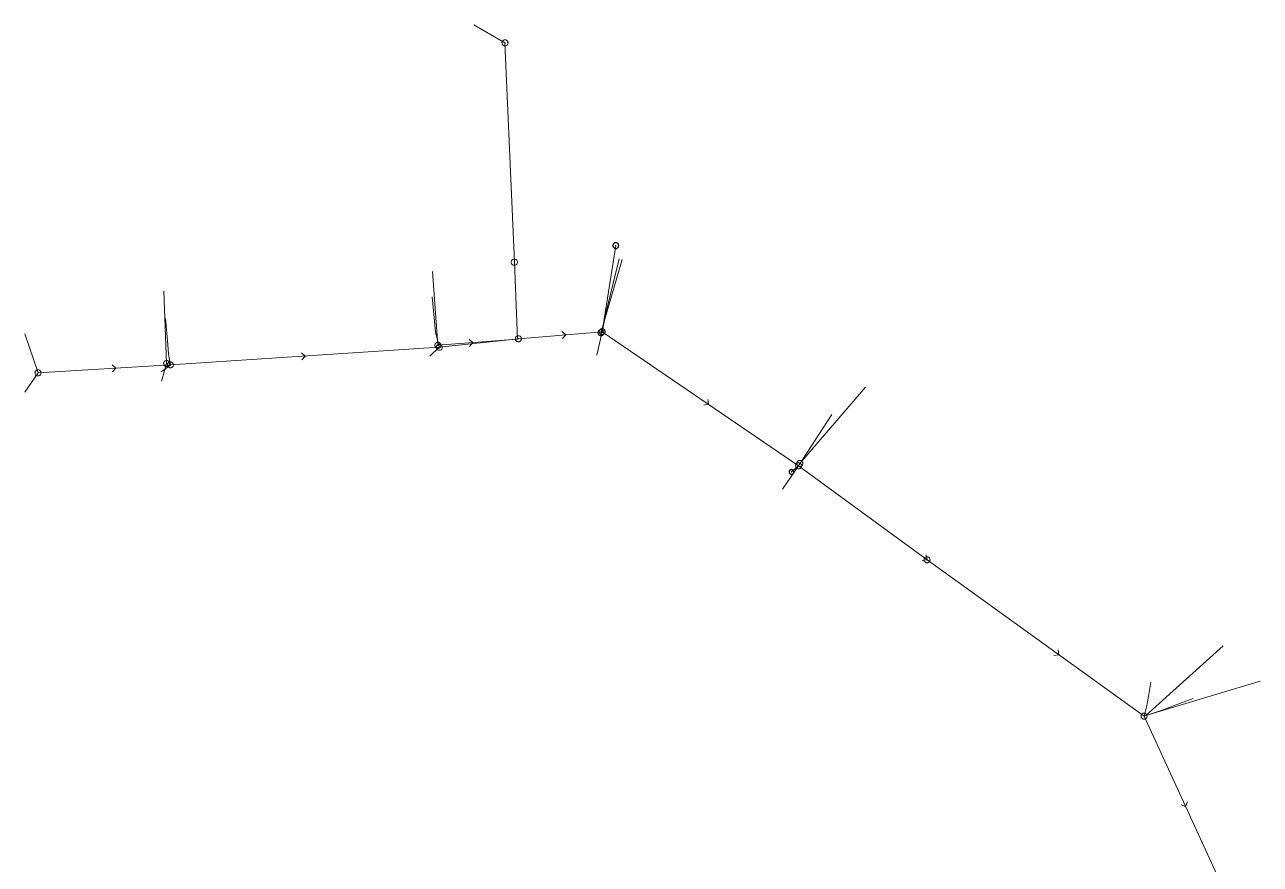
# Model space of a CAD drawing. Header units: metres. Extents: x 25504150 to 25508618, y 6694193 to 6702753.
# Drawn here: x 25508105.2 to 25508292.9, y 6698079.6 to 6698207.1 of the extents above; entities that cross this region are included whole.
import ezdxf

# ---------------------------------------------------------------- set-up
doc = ezdxf.new("R2010")
doc.units = ezdxf.units.M
for name, pattern in [('Sewer_node', [0]), ('Viemariputket', [0]), ('Viemarivarusteet', [0])]:
    doc.linetypes.add(name, pattern=pattern)
for name, color, linetype, lineweight in [('Sewer_node', 7, 'Sewer_node', 0), ('Viemariputket', 7, 'Viemariputket', 0), ('Viemarivarusteet', 7, 'Viemarivarusteet', 0)]:
    doc.layers.add(name, color=color, linetype=linetype, lineweight=lineweight)

msp = doc.modelspace()

# ---------------------------------------------------------------- linework, layer by layer
at = {"layer": 'Sewer_node', "color": 46, "linetype": 'Continuous', "true_color": 0x7f5f00, "flags": 128}
for points, elevation in [([(25508178.62, 6698204.34), (25508178.61, 6698204.41), (25508178.6, 6698204.48), (25508178.57, 6698204.55), (25508178.53, 6698204.61), (25508178.49, 6698204.67), (25508178.43, 6698204.71), (25508178.37, 6698204.75), (25508178.3, 6698204.78), (25508178.23, 6698204.79), (25508178.16, 6698204.8), (25508178.09, 6698204.79), (25508178.02, 6698204.78), (25508177.95, 6698204.75), (25508177.89, 6698204.71), (25508177.83, 6698204.67), (25508177.79, 6698204.61), (25508177.75, 6698204.55), (25508177.72, 6698204.48), (25508177.71, 6698204.41), (25508177.7, 6698204.34), (25508177.71, 6698204.27), (25508177.72, 6698204.2), (25508177.75, 6698204.13), (25508177.79, 6698204.07), (25508177.83, 6698204.01), (25508177.89, 6698203.97), (25508177.95, 6698203.93), (25508178.02, 6698203.9), (25508178.09, 6698203.89), (25508178.16, 6698203.88), (25508178.23, 6698203.89), (25508178.3, 6698203.9), (25508178.37, 6698203.93), (25508178.43, 6698203.97), (25508178.49, 6698204.01), (25508178.53, 6698204.07), (25508178.57, 6698204.13), (25508178.6, 6698204.2), (25508178.61, 6698204.27)], 51.3), ([(25508180.05, 6698171.03), (25508180.04, 6698171.1), (25508180.03, 6698171.18), (25508180, 6698171.24), (25508179.96, 6698171.31), (25508179.91, 6698171.36), (25508179.86, 6698171.41), (25508179.79, 6698171.45), (25508179.73, 6698171.48), (25508179.65, 6698171.49), (25508179.58, 6698171.5), (25508179.51, 6698171.49), (25508179.43, 6698171.48), (25508179.37, 6698171.45), (25508179.3, 6698171.41), (25508179.25, 6698171.36), (25508179.2, 6698171.31), (25508179.16, 6698171.24), (25508179.13, 6698171.18), (25508179.12, 6698171.1), (25508179.11, 6698171.03), (25508179.12, 6698170.96), (25508179.13, 6698170.88), (25508179.16, 6698170.82), (25508179.2, 6698170.75), (25508179.25, 6698170.7), (25508179.3, 6698170.65), (25508179.37, 6698170.61), (25508179.43, 6698170.58), (25508179.51, 6698170.57), (25508179.58, 6698170.56), (25508179.65, 6698170.57), (25508179.73, 6698170.58), (25508179.79, 6698170.61), (25508179.86, 6698170.65), (25508179.91, 6698170.7), (25508179.96, 6698170.75), (25508180, 6698170.82), (25508180.03, 6698170.88), (25508180.04, 6698170.96)], 50.03), ([(25508193.39, 6698160.47), (25508193.38, 6698160.54), (25508193.37, 6698160.61), (25508193.34, 6698160.68), (25508193.3, 6698160.74), (25508193.26, 6698160.8), (25508193.2, 6698160.84), (25508193.14, 6698160.88), (25508193.07, 6698160.91), (25508193, 6698160.92), (25508192.93, 6698160.93), (25508192.86, 6698160.92), (25508192.79, 6698160.91), (25508192.72, 6698160.88), (25508192.66, 6698160.84), (25508192.6, 6698160.8), (25508192.56, 6698160.74), (25508192.52, 6698160.68), (25508192.49, 6698160.61), (25508192.48, 6698160.54), (25508192.47, 6698160.47), (25508192.48, 6698160.4), (25508192.49, 6698160.33), (25508192.52, 6698160.26), (25508192.56, 6698160.2), (25508192.6, 6698160.14), (25508192.66, 6698160.1), (25508192.72, 6698160.06), (25508192.79, 6698160.03), (25508192.86, 6698160.02), (25508192.93, 6698160.01), (25508193, 6698160.02), (25508193.07, 6698160.03), (25508193.14, 6698160.06), (25508193.2, 6698160.1), (25508193.26, 6698160.14), (25508193.3, 6698160.2), (25508193.34, 6698160.26), (25508193.37, 6698160.33), (25508193.38, 6698160.4)], 49.91), ([(25508180.65, 6698159.4), (25508180.64, 6698159.47), (25508180.63, 6698159.54), (25508180.6, 6698159.61), (25508180.56, 6698159.67), (25508180.52, 6698159.73), (25508180.46, 6698159.77), (25508180.4, 6698159.81), (25508180.33, 6698159.84), (25508180.26, 6698159.85), (25508180.19, 6698159.86), (25508180.12, 6698159.85), (25508180.05, 6698159.84), (25508179.98, 6698159.81), (25508179.92, 6698159.77), (25508179.86, 6698159.73), (25508179.82, 6698159.67), (25508179.78, 6698159.61), (25508179.75, 6698159.54), (25508179.74, 6698159.47), (25508179.73, 6698159.4), (25508179.74, 6698159.33), (25508179.75, 6698159.26), (25508179.78, 6698159.19), (25508179.82, 6698159.13), (25508179.86, 6698159.07), (25508179.92, 6698159.03), (25508179.98, 6698158.99), (25508180.05, 6698158.96), (25508180.12, 6698158.95), (25508180.19, 6698158.94), (25508180.26, 6698158.95), (25508180.33, 6698158.96), (25508180.4, 6698158.99), (25508180.46, 6698159.03), (25508180.52, 6698159.07), (25508180.56, 6698159.13), (25508180.6, 6698159.19), (25508180.63, 6698159.26), (25508180.64, 6698159.33)], 100), ([(25508168.64, 6698158.1), (25508168.63, 6698158.17), (25508168.62, 6698158.24), (25508168.59, 6698158.31), (25508168.55, 6698158.37), (25508168.51, 6698158.43), (25508168.45, 6698158.47), (25508168.39, 6698158.51), (25508168.32, 6698158.54), (25508168.25, 6698158.55), (25508168.18, 6698158.56), (25508168.11, 6698158.55), (25508168.04, 6698158.54), (25508167.97, 6698158.51), (25508167.91, 6698158.47), (25508167.85, 6698158.43), (25508167.81, 6698158.37), (25508167.77, 6698158.31), (25508167.74, 6698158.24), (25508167.73, 6698158.17), (25508167.72, 6698158.1), (25508167.73, 6698158.03), (25508167.74, 6698157.96), (25508167.77, 6698157.89), (25508167.81, 6698157.83), (25508167.85, 6698157.77), (25508167.91, 6698157.73), (25508167.97, 6698157.69), (25508168.04, 6698157.66), (25508168.11, 6698157.65), (25508168.18, 6698157.64), (25508168.25, 6698157.65), (25508168.32, 6698157.66), (25508168.39, 6698157.69), (25508168.45, 6698157.73), (25508168.51, 6698157.77), (25508168.55, 6698157.83), (25508168.59, 6698157.89), (25508168.62, 6698157.96), (25508168.63, 6698158.03)], 100), ([(25508127.79, 6698155.43), (25508127.78, 6698155.5), (25508127.77, 6698155.57), (25508127.74, 6698155.64), (25508127.7, 6698155.7), (25508127.66, 6698155.76), (25508127.6, 6698155.8), (25508127.54, 6698155.84), (25508127.47, 6698155.87), (25508127.4, 6698155.88), (25508127.33, 6698155.89), (25508127.26, 6698155.88), (25508127.19, 6698155.87), (25508127.12, 6698155.84), (25508127.06, 6698155.8), (25508127, 6698155.76), (25508126.96, 6698155.7), (25508126.92, 6698155.64), (25508126.89, 6698155.57), (25508126.88, 6698155.5), (25508126.87, 6698155.43), (25508126.88, 6698155.36), (25508126.89, 6698155.29), (25508126.92, 6698155.22), (25508126.96, 6698155.16), (25508127, 6698155.1), (25508127.06, 6698155.06), (25508127.12, 6698155.02), (25508127.19, 6698154.99), (25508127.26, 6698154.98), (25508127.33, 6698154.97), (25508127.4, 6698154.98), (25508127.47, 6698154.99), (25508127.54, 6698155.02), (25508127.6, 6698155.06), (25508127.66, 6698155.1), (25508127.7, 6698155.16), (25508127.74, 6698155.22), (25508127.77, 6698155.29), (25508127.78, 6698155.36)], 100), ([(25508107.68, 6698154.21), (25508107.67, 6698154.28), (25508107.66, 6698154.35), (25508107.63, 6698154.42), (25508107.59, 6698154.48), (25508107.55, 6698154.54), (25508107.49, 6698154.58), (25508107.43, 6698154.62), (25508107.36, 6698154.65), (25508107.29, 6698154.66), (25508107.22, 6698154.67), (25508107.15, 6698154.66), (25508107.08, 6698154.65), (25508107.01, 6698154.62), (25508106.95, 6698154.58), (25508106.89, 6698154.54), (25508106.85, 6698154.48), (25508106.81, 6698154.42), (25508106.78, 6698154.35), (25508106.77, 6698154.28), (25508106.76, 6698154.21), (25508106.77, 6698154.14), (25508106.78, 6698154.07), (25508106.81, 6698154), (25508106.85, 6698153.94), (25508106.89, 6698153.88), (25508106.95, 6698153.84), (25508107.01, 6698153.8), (25508107.08, 6698153.77), (25508107.15, 6698153.76), (25508107.22, 6698153.75), (25508107.29, 6698153.76), (25508107.36, 6698153.77), (25508107.43, 6698153.8), (25508107.49, 6698153.84), (25508107.55, 6698153.88), (25508107.59, 6698153.94), (25508107.63, 6698154), (25508107.66, 6698154.07), (25508107.67, 6698154.14)], 51.08), ([(25508223.23, 6698140.1), (25508223.22, 6698140.17), (25508223.21, 6698140.24), (25508223.18, 6698140.31), (25508223.14, 6698140.37), (25508223.1, 6698140.43), (25508223.04, 6698140.47), (25508222.98, 6698140.51), (25508222.91, 6698140.54), (25508222.84, 6698140.55), (25508222.77, 6698140.56), (25508222.7, 6698140.55), (25508222.63, 6698140.54), (25508222.56, 6698140.51), (25508222.5, 6698140.47), (25508222.44, 6698140.43), (25508222.4, 6698140.37), (25508222.36, 6698140.31), (25508222.33, 6698140.24), (25508222.32, 6698140.17), (25508222.31, 6698140.1), (25508222.32, 6698140.03), (25508222.33, 6698139.96), (25508222.36, 6698139.89), (25508222.4, 6698139.83), (25508222.44, 6698139.77), (25508222.5, 6698139.73), (25508222.56, 6698139.69), (25508222.63, 6698139.66), (25508222.7, 6698139.65), (25508222.77, 6698139.64), (25508222.84, 6698139.65), (25508222.91, 6698139.66), (25508222.98, 6698139.69), (25508223.04, 6698139.73), (25508223.1, 6698139.77), (25508223.14, 6698139.83), (25508223.18, 6698139.89), (25508223.21, 6698139.96), (25508223.22, 6698140.03)], 49.39), ([(25508242.73, 6698125.83), (25508242.72, 6698125.9), (25508242.71, 6698125.97), (25508242.68, 6698126.04), (25508242.64, 6698126.1), (25508242.6, 6698126.16), (25508242.54, 6698126.2), (25508242.48, 6698126.24), (25508242.41, 6698126.27), (25508242.34, 6698126.28), (25508242.27, 6698126.29), (25508242.2, 6698126.28), (25508242.13, 6698126.27), (25508242.06, 6698126.24), (25508242, 6698126.2), (25508241.94, 6698126.16), (25508241.9, 6698126.1), (25508241.86, 6698126.04), (25508241.83, 6698125.97), (25508241.82, 6698125.9), (25508241.81, 6698125.83), (25508241.82, 6698125.76), (25508241.83, 6698125.69), (25508241.86, 6698125.62), (25508241.9, 6698125.56), (25508241.94, 6698125.5), (25508242, 6698125.46), (25508242.06, 6698125.42), (25508242.13, 6698125.39), (25508242.2, 6698125.38), (25508242.27, 6698125.37), (25508242.34, 6698125.38), (25508242.41, 6698125.39), (25508242.48, 6698125.42), (25508242.54, 6698125.46), (25508242.6, 6698125.5), (25508242.64, 6698125.56), (25508242.68, 6698125.62), (25508242.71, 6698125.69), (25508242.72, 6698125.76)], 100), ([(25508275.71, 6698102.07), (25508275.7, 6698102.14), (25508275.69, 6698102.21), (25508275.66, 6698102.28), (25508275.62, 6698102.34), (25508275.58, 6698102.4), (25508275.52, 6698102.44), (25508275.46, 6698102.48), (25508275.39, 6698102.51), (25508275.32, 6698102.52), (25508275.25, 6698102.53), (25508275.18, 6698102.52), (25508275.11, 6698102.51), (25508275.04, 6698102.48), (25508274.98, 6698102.44), (25508274.92, 6698102.4), (25508274.88, 6698102.34), (25508274.84, 6698102.28), (25508274.81, 6698102.21), (25508274.8, 6698102.14), (25508274.79, 6698102.07), (25508274.8, 6698102), (25508274.81, 6698101.93), (25508274.84, 6698101.86), (25508274.88, 6698101.8), (25508274.92, 6698101.74), (25508274.98, 6698101.7), (25508275.04, 6698101.66), (25508275.11, 6698101.63), (25508275.18, 6698101.62), (25508275.25, 6698101.61), (25508275.32, 6698101.62), (25508275.39, 6698101.63), (25508275.46, 6698101.66), (25508275.52, 6698101.7), (25508275.58, 6698101.74), (25508275.62, 6698101.8), (25508275.66, 6698101.86), (25508275.69, 6698101.93), (25508275.7, 6698102)], 48.5)]:
    msp.add_lwpolyline(points, close=True, dxfattribs=dict(at, elevation=elevation))
for points in [[(25508172.79, 6698158.24), (25508173.27, 6698158.81), (25508172.71, 6698159.3)], [(25508186.9, 6698159.43), (25508187.38, 6698160), (25508186.81, 6698160.48)], [(25508147.31, 6698156.19), (25508147.8, 6698156.76), (25508147.24, 6698157.25)], [(25508118.55, 6698154.36), (25508119.04, 6698154.92), (25508118.48, 6698155.41)], [(25508208.35, 6698149.29), (25508209.09, 6698149.44), (25508208.95, 6698150.17)], [(25508241.53, 6698125.7), (25508242.27, 6698125.83), (25508242.16, 6698126.56)], [(25508261.56, 6698111.27), (25508262.3, 6698111.4), (25508262.18, 6698112.13)], [(25508280.86, 6698088.6), (25508281.56, 6698088.35), (25508281.82, 6698089.04)]]:
    msp.add_lwpolyline(points, dxfattribs=at)
at = {"layer": 'Sewer_node', "color": 252, "linetype": 'Continuous', "lineweight": 9, "true_color": 0x848484, "flags": 128}
for points, elevation in [([(25508193.2, 6698160.31), (25508193.19, 6698160.38), (25508193.18, 6698160.45), (25508193.15, 6698160.52), (25508193.11, 6698160.58), (25508193.07, 6698160.64), (25508193.01, 6698160.68), (25508192.95, 6698160.72), (25508192.88, 6698160.75), (25508192.81, 6698160.76), (25508192.74, 6698160.77), (25508192.67, 6698160.76), (25508192.6, 6698160.75), (25508192.53, 6698160.72), (25508192.47, 6698160.68), (25508192.41, 6698160.64), (25508192.37, 6698160.58), (25508192.33, 6698160.52), (25508192.3, 6698160.45), (25508192.29, 6698160.38), (25508192.28, 6698160.31), (25508192.29, 6698160.24), (25508192.3, 6698160.17), (25508192.33, 6698160.1), (25508192.37, 6698160.04), (25508192.41, 6698159.98), (25508192.47, 6698159.94), (25508192.53, 6698159.9), (25508192.6, 6698159.87), (25508192.67, 6698159.86), (25508192.74, 6698159.85), (25508192.81, 6698159.86), (25508192.88, 6698159.87), (25508192.95, 6698159.9), (25508193.01, 6698159.94), (25508193.07, 6698159.98), (25508193.11, 6698160.04), (25508193.15, 6698160.1), (25508193.18, 6698160.17), (25508193.19, 6698160.24)], 49.74), ([(25508168.42, 6698158.4), (25508168.41, 6698158.47), (25508168.4, 6698158.54), (25508168.37, 6698158.61), (25508168.33, 6698158.67), (25508168.29, 6698158.73), (25508168.23, 6698158.77), (25508168.17, 6698158.81), (25508168.1, 6698158.84), (25508168.03, 6698158.85), (25508167.96, 6698158.86), (25508167.89, 6698158.85), (25508167.82, 6698158.84), (25508167.75, 6698158.81), (25508167.69, 6698158.77), (25508167.63, 6698158.73), (25508167.59, 6698158.67), (25508167.55, 6698158.61), (25508167.52, 6698158.54), (25508167.51, 6698158.47), (25508167.5, 6698158.4), (25508167.51, 6698158.33), (25508167.52, 6698158.26), (25508167.55, 6698158.19), (25508167.59, 6698158.13), (25508167.63, 6698158.07), (25508167.69, 6698158.03), (25508167.75, 6698157.99), (25508167.82, 6698157.96), (25508167.89, 6698157.95), (25508167.96, 6698157.94), (25508168.03, 6698157.95), (25508168.1, 6698157.96), (25508168.17, 6698157.99), (25508168.23, 6698158.03), (25508168.29, 6698158.07), (25508168.33, 6698158.13), (25508168.37, 6698158.19), (25508168.4, 6698158.26), (25508168.41, 6698158.33)], 49.32), ([(25508127.22, 6698155.64), (25508127.21, 6698155.71), (25508127.2, 6698155.78), (25508127.17, 6698155.85), (25508127.13, 6698155.91), (25508127.09, 6698155.97), (25508127.03, 6698156.01), (25508126.97, 6698156.05), (25508126.9, 6698156.08), (25508126.83, 6698156.09), (25508126.76, 6698156.1), (25508126.69, 6698156.09), (25508126.62, 6698156.08), (25508126.55, 6698156.05), (25508126.49, 6698156.01), (25508126.43, 6698155.97), (25508126.39, 6698155.91), (25508126.35, 6698155.85), (25508126.32, 6698155.78), (25508126.31, 6698155.71), (25508126.3, 6698155.64), (25508126.31, 6698155.57), (25508126.32, 6698155.5), (25508126.35, 6698155.43), (25508126.39, 6698155.37), (25508126.43, 6698155.31), (25508126.49, 6698155.27), (25508126.55, 6698155.23), (25508126.62, 6698155.2), (25508126.69, 6698155.19), (25508126.76, 6698155.18), (25508126.83, 6698155.19), (25508126.9, 6698155.2), (25508126.97, 6698155.23), (25508127.03, 6698155.27), (25508127.09, 6698155.31), (25508127.13, 6698155.37), (25508127.17, 6698155.43), (25508127.2, 6698155.5), (25508127.21, 6698155.57)], 50.21), ([(25508223.42, 6698140.46), (25508223.41, 6698140.53), (25508223.4, 6698140.6), (25508223.37, 6698140.67), (25508223.33, 6698140.73), (25508223.29, 6698140.79), (25508223.23, 6698140.83), (25508223.17, 6698140.87), (25508223.1, 6698140.9), (25508223.03, 6698140.91), (25508222.96, 6698140.92), (25508222.89, 6698140.91), (25508222.82, 6698140.9), (25508222.75, 6698140.87), (25508222.69, 6698140.83), (25508222.63, 6698140.79), (25508222.59, 6698140.73), (25508222.55, 6698140.67), (25508222.52, 6698140.6), (25508222.51, 6698140.53), (25508222.5, 6698140.46), (25508222.51, 6698140.39), (25508222.52, 6698140.32), (25508222.55, 6698140.25), (25508222.59, 6698140.19), (25508222.63, 6698140.13), (25508222.69, 6698140.09), (25508222.75, 6698140.05), (25508222.82, 6698140.02), (25508222.89, 6698140.01), (25508222.96, 6698140), (25508223.03, 6698140.01), (25508223.1, 6698140.02), (25508223.17, 6698140.05), (25508223.23, 6698140.09), (25508223.29, 6698140.13), (25508223.33, 6698140.19), (25508223.37, 6698140.25), (25508223.4, 6698140.32), (25508223.41, 6698140.39)], 48.89)]:
    msp.add_lwpolyline(points, close=True, dxfattribs=dict(at, elevation=elevation))
at = {"layer": 'Viemariputket', "color": 1, "linetype": 'Continuous', "lineweight": 15}
for p, q in [((25508178.16, 6698204.34), (25508173.42, 6698207.1)), ((25508179.58, 6698171.03), (25508178.16, 6698204.34)), ((25508192.93, 6698160.47, 47.85), (25508194.99, 6698173.55)), ((25508180.08, 6698159.34, 46.59), (25508179.58, 6698171.03)), ((25508107.22, 6698154.21, 48.5), (25508105.23, 6698160.12, 48.53)), ((25508168.18, 6698158.1, 46.52), (25508180.19, 6698159.4, 46.41)), ((25508180.19, 6698159.4, 46.41), (25508192.93, 6698160.47, 46.39)), ((25508192.93, 6698160.47, 46.52), (25508192.09, 6698156.92, 46.53)), ((25508192.93, 6698160.47, 46.39), (25508222.77, 6698140.1, 46.14)), ((25508127.33, 6698155.43, 48.05), (25508168.18, 6698158.1, 46.52)), ((25508168.18, 6698158.1, 46.69), (25508166.73, 6698156.73, 46.73)), ((25508107.22, 6698154.21, 48.3), (25508127.33, 6698155.43, 48.07)), ((25508127.34, 6698155.4, 48.2), (25508125.92, 6698154.35, 48.25)), ((25508107.22, 6698154.21, 48.5), (25508105.2, 6698151.29, 48.52)), ((25508222.77, 6698140.1, 46.68), (25508227.83, 6698147.89, 46.71)), ((25508222.77, 6698140.1, 46.39), (25508220.34, 6698136.57, 47.5)), ((25508222.77, 6698140.1, 47.49), (25508221.67, 6698139.16)), ((25508222.77, 6698140.1, 46.14), (25508242.27, 6698125.83, 46.03)), ((25508242.27, 6698125.83, 46.03), (25508275.25, 6698102.07, 45.78)), ((25508289.59, 6698070.91, 45.12), (25508275.25, 6698102.07, 45.78))]:
    msp.add_line(p, q, dxfattribs=at)
at = {"layer": 'Viemariputket', "color": 251, "linetype": 'Continuous', "lineweight": 15, "true_color": 0x595959}
for p, q in [((25508192.74, 6698160.31, 48.1), (25508195.95, 6698171.44, 48.22)), ((25508167.96, 6698158.4, 47.76), (25508167.14, 6698169.61, 47.87)), ((25508126.76, 6698155.64, 48.34), (25508126.31, 6698166.63)), ((25508180.08, 6698159.34, 46.49), (25508167.96, 6698158.4, 46.56)), ((25508126.76, 6698155.64, 48.21), (25508126, 6698152.94, 48.24)), ((25508222.96, 6698140.46, 47.41), (25508232.93, 6698152.02, 47.56)), ((25508275.5, 6698102.15, 46.22), (25508287.25, 6698112.76, 46.38)), ((25508275.5, 6698102.15, 48.1), (25508292.9, 6698107.36, 48.28))]:
    msp.add_line(p, q, dxfattribs=at)
at = {"layer": 'Viemariputket', "color": 1, "linetype": 'Continuous', "lineweight": 15}
for points in [[(25508192.93, 6698160.47, 46.92), (25508193.53, 6698163.5, 47.85), (25508195.53, 6698171.55, 47.94)], [(25508168.18, 6698158.1, 46.76), (25508167.62, 6698160.47, 46.8), (25508167.11, 6698165.76, 46.83)], [(25508127.33, 6698155.43, 48.24), (25508127.04, 6698157.04, 48.26), (25508126.93, 6698158.5, 48.3), (25508126.6, 6698162.48, 48.37)], [(25508275.25, 6698102.07, 45.98), (25508275.7, 6698103.91, 46.47), (25508276.26, 6698107.24, 46.47)], [(25508275.25, 6698102.07, 45.98), (25508276.3, 6698102.4, 46.21), (25508278.01, 6698102.96, 46.24), (25508281.16, 6698104.19, 46.22), (25508282.68, 6698104.75, 46.25)]]:
    msp.add_polyline3d(points, dxfattribs=at)
at = {"layer": 'Viemarivarusteet', "color": 2, "linetype": 'Continuous', "lineweight": 25, "flags": 128}
for points in [[(25508195.43, 6698173.55), (25508195.42, 6698173.62), (25508195.41, 6698173.69), (25508195.38, 6698173.75), (25508195.35, 6698173.81), (25508195.3, 6698173.86), (25508195.25, 6698173.91), (25508195.19, 6698173.94), (25508195.13, 6698173.97), (25508195.06, 6698173.98), (25508194.99, 6698173.99), (25508194.92, 6698173.98), (25508194.85, 6698173.97), (25508194.79, 6698173.94), (25508194.73, 6698173.91), (25508194.68, 6698173.86), (25508194.63, 6698173.81), (25508194.6, 6698173.75), (25508194.57, 6698173.69), (25508194.56, 6698173.62), (25508194.55, 6698173.55), (25508194.56, 6698173.48), (25508194.57, 6698173.41), (25508194.6, 6698173.35), (25508194.63, 6698173.29), (25508194.68, 6698173.24), (25508194.73, 6698173.19), (25508194.79, 6698173.16), (25508194.85, 6698173.13), (25508194.92, 6698173.12), (25508194.99, 6698173.11), (25508195.06, 6698173.12), (25508195.13, 6698173.13), (25508195.19, 6698173.16), (25508195.25, 6698173.19), (25508195.3, 6698173.24), (25508195.35, 6698173.29), (25508195.38, 6698173.35), (25508195.41, 6698173.41), (25508195.42, 6698173.48)], [(25508222.02, 6698139.16), (25508222.02, 6698139.21), (25508222, 6698139.27), (25508221.98, 6698139.32), (25508221.95, 6698139.37), (25508221.92, 6698139.41), (25508221.88, 6698139.44), (25508221.83, 6698139.47), (25508221.78, 6698139.49), (25508221.72, 6698139.51), (25508221.67, 6698139.51), (25508221.62, 6698139.51), (25508221.56, 6698139.49), (25508221.51, 6698139.47), (25508221.46, 6698139.44), (25508221.42, 6698139.41), (25508221.39, 6698139.37), (25508221.36, 6698139.32), (25508221.34, 6698139.27), (25508221.32, 6698139.21), (25508221.32, 6698139.16), (25508221.32, 6698139.11), (25508221.34, 6698139.05), (25508221.36, 6698139), (25508221.39, 6698138.95), (25508221.42, 6698138.91), (25508221.46, 6698138.88), (25508221.51, 6698138.85), (25508221.56, 6698138.83), (25508221.62, 6698138.81), (25508221.67, 6698138.81), (25508221.72, 6698138.81), (25508221.78, 6698138.83), (25508221.83, 6698138.85), (25508221.88, 6698138.88), (25508221.92, 6698138.91), (25508221.95, 6698138.95), (25508221.98, 6698139), (25508222, 6698139.05), (25508222.02, 6698139.11)]]:
    msp.add_lwpolyline(points, close=True, dxfattribs=at)
at = {"layer": 'Viemarivarusteet', "color": 1}
for p in [(25508178.16, 6698204.34, 51.3), (25508194.99, 6698173.55), (25508179.58, 6698171.03, 50.03), (25508180.19, 6698159.4, 100), (25508192.93, 6698160.47, 49.91), (25508168.18, 6698158.1, 100), (25508127.33, 6698155.43, 100), (25508107.22, 6698154.21, 51.08), (25508221.67, 6698139.16), (25508222.77, 6698140.1, 49.39), (25508242.27, 6698125.83, 100), (25508275.25, 6698102.07, 48.5)]:
    msp.add_point(p, dxfattribs=at)
at = {"layer": 'Viemarivarusteet', "color": 30, "true_color": 0xff7f00}
for p in [(25508192.74, 6698160.31, 49.74), (25508167.96, 6698158.4, 49.32), (25508126.76, 6698155.64, 50.21), (25508222.96, 6698140.46, 48.89)]:
    msp.add_point(p, dxfattribs=at)

doc.saveas('drawing.dxf')
